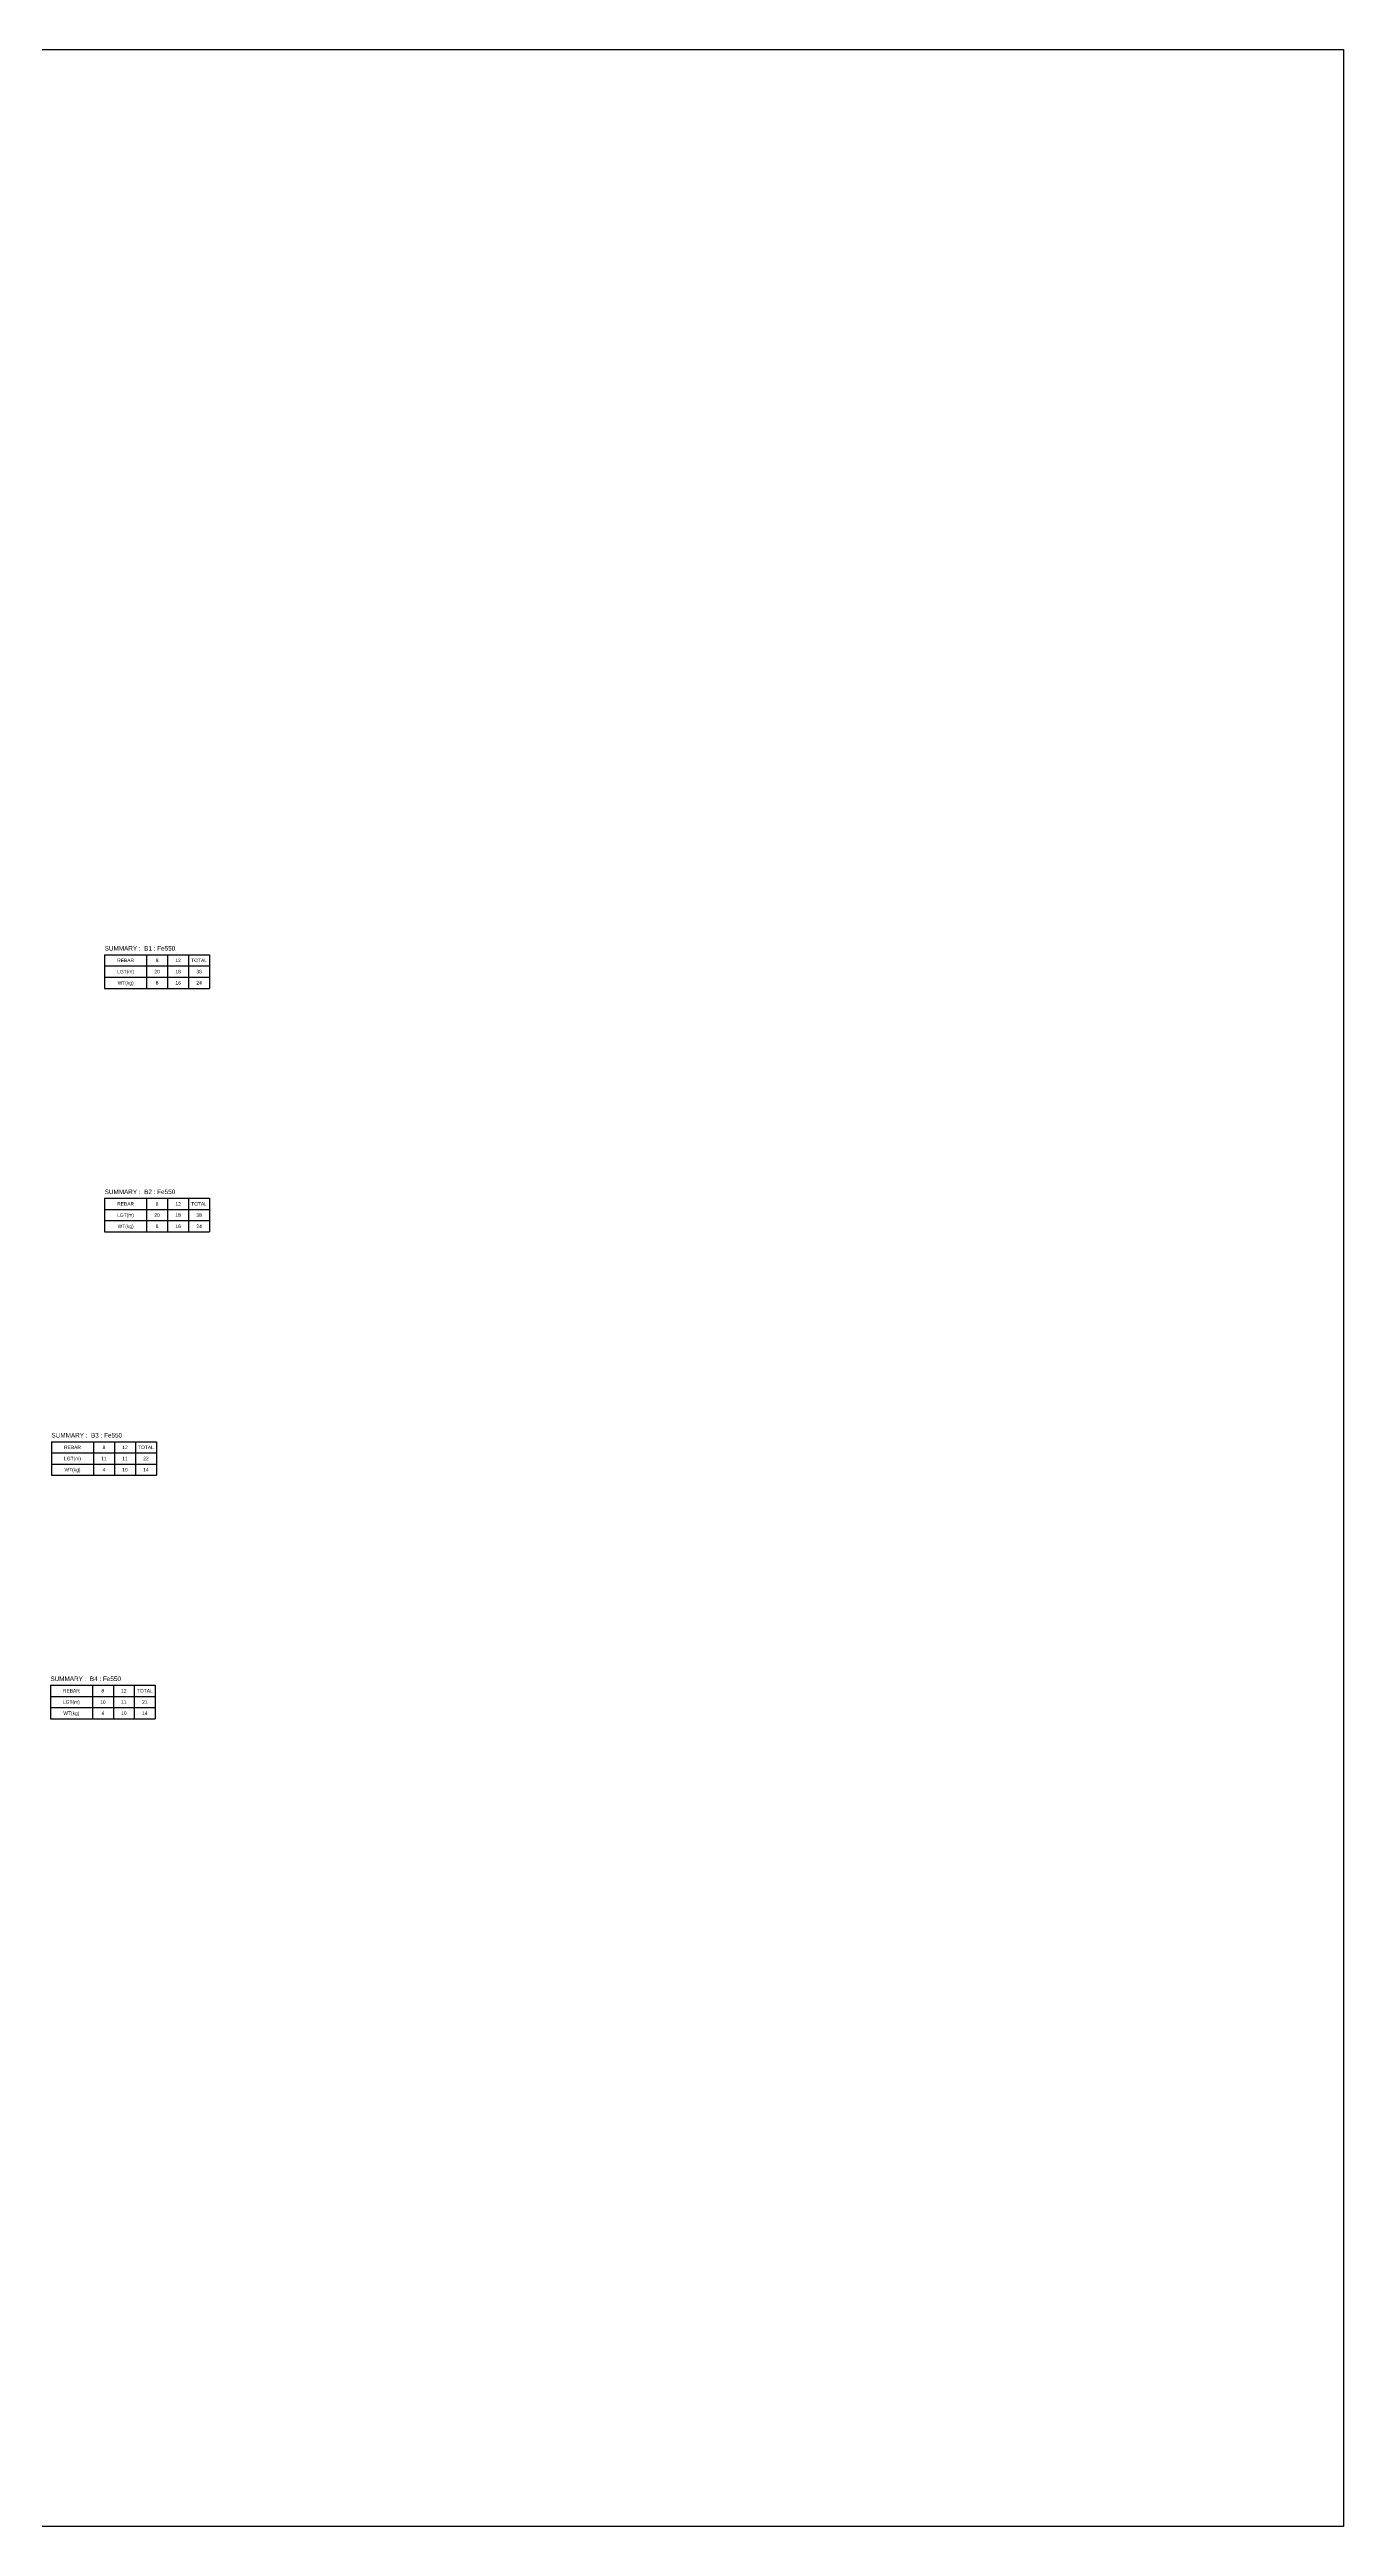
# Model space of a CAD drawing. Header units: inches. Extents: x -816171 to 9366335, y -450961 to 689132.
# Drawn here: x 2256137 to 2348618, y 141360 to 318373 of the extents above; entities that cross this region are included whole.
import ezdxf
from ezdxf.enums import TextEntityAlignment as Align

# ---------------------------------------------------------------- set-up
doc = ezdxf.new("R2010")
doc.units = ezdxf.units.IN
doc.header["$MEASUREMENT"] = 0
for name, color, linetype in [('Schedule Header', 4, 'Continuous'), ('Schedule Line', 60, 'Continuous'), ('Text', 31, 'Continuous')]:
    doc.layers.add(name, color=color, linetype=linetype)
doc.styles.add('SC-SansSerif', font='SansSerif')

msp = doc.modelspace()

# ---------------------------------------------------------------- linework, layer by layer
msp.add_lwpolyline([(2000412.32625, 318372.88978), (2348618.24071, 318372.88978), (2348618.24071, 141360.22388), (2000412.32625, 141360.22388)], close=True)
at = {"layer": 'Schedule Line'}
for p, q in [((2260076.99155, 253678.87423), (2267576.99155, 253678.87423)), ((2260076.99155, 253678.87423), (2260076.99155, 251278.87423)), ((2263076.99155, 253678.87423), (2263076.99155, 251278.87423)), ((2264576.99155, 253678.87423), (2264576.99155, 251278.87423)), ((2266076.99155, 253678.87423), (2266076.99155, 251278.87423)), ((2267576.99155, 253678.87423), (2267576.99155, 251278.87423)), ((2260076.99155, 252878.87423), (2267576.99155, 252878.87423)), ((2260076.99155, 252078.87423), (2267576.99155, 252078.87423)), ((2260076.99155, 251278.87423), (2267576.99155, 251278.87423)), ((2260076.99155, 236278.87423), (2267576.99155, 236278.87423)), ((2260076.99155, 236278.87423), (2260076.99155, 233878.87423)), ((2260076.99155, 235478.87423), (2267576.99155, 235478.87423)), ((2263076.99155, 236278.87423), (2263076.99155, 233878.87423)), ((2264576.99155, 236278.87423), (2264576.99155, 233878.87423)), ((2266076.99155, 236278.87423), (2266076.99155, 233878.87423)), ((2267576.99155, 236278.87423), (2267576.99155, 233878.87423)), ((2260076.99155, 234678.87423), (2267576.99155, 234678.87423)), ((2260076.99155, 233878.87423), (2267576.99155, 233878.87423)), ((2256277.98685, 218878.87423), (2263777.98685, 218878.87423)), ((2256277.98685, 218878.87423), (2256277.98685, 216478.87423)), ((2256277.98685, 218078.87423), (2263777.98685, 218078.87423)), ((2259277.98685, 218878.87423), (2259277.98685, 216478.87423)), ((2260777.98685, 218878.87423), (2260777.98685, 216478.87423)), ((2262277.98685, 218878.87423), (2262277.98685, 216478.87423)), ((2263777.98685, 218878.87423), (2263777.98685, 216478.87423)), ((2256277.98685, 217278.87423), (2263777.98685, 217278.87423)), ((2256277.98685, 216478.87423), (2263777.98685, 216478.87423)), ((2256197.98685, 201478.87423), (2263697.98685, 201478.87423)), ((2256197.98685, 201478.87423), (2256197.98685, 199078.87423)), ((2256197.98685, 200678.87423), (2263697.98685, 200678.87423)), ((2259197.98685, 201478.87423), (2259197.98685, 199078.87423)), ((2260697.98685, 201478.87423), (2260697.98685, 199078.87423)), ((2262197.98685, 201478.87423), (2262197.98685, 199078.87423)), ((2263697.98685, 201478.87423), (2263697.98685, 199078.87423)), ((2256197.98685, 199878.87423), (2263697.98685, 199878.87423)), ((2256197.98685, 199078.87423), (2263697.98685, 199078.87423))]:
    msp.add_line(p, q, dxfattribs=at)

# ---------------------------------------------------------------- texts
at = {"layer": 'Schedule Header', "style": 'SC-SansSerif'}
for s, p in [('SUMMARY :  B1 : Fe550', (2260076.99155, 253978.87423)), ('SUMMARY :  B2 : Fe550', (2260076.99155, 236578.87423)), ('SUMMARY :  B3 : Fe550', (2256277.98685, 219178.87423)), ('SUMMARY :  B4 : Fe550', (2256197.98685, 201778.87423))]:
    msp.add_text(s, height=325, dxfattribs=at).set_placement(p)
for s, p in [('REBAR', (2261576.99155, 253278.87423)), ('8', (2263826.99155, 253278.87423)), ('12', (2265326.99155, 253278.87423)), ('TOTAL', (2266826.99155, 253278.87423)), ('LGT(m)', (2261576.99155, 252478.87423)), ('WT(kg)', (2261576.99155, 251678.87423)), ('REBAR', (2261576.99155, 235878.87423)), ('8', (2263826.99155, 235878.87423)), ('12', (2265326.99155, 235878.87423)), ('TOTAL', (2266826.99155, 235878.87423)), ('LGT(m)', (2261576.99155, 235078.87423)), ('WT(kg)', (2261576.99155, 234278.87423)), ('REBAR', (2257777.98685, 218478.87423)), ('LGT(m)', (2257777.98685, 217678.87423)), ('8', (2260027.98685, 218478.87423)), ('12', (2261527.98685, 218478.87423)), ('TOTAL', (2263027.98685, 218478.87423)), ('WT(kg)', (2257777.98685, 216878.87423)), ('REBAR', (2257697.98685, 201078.87423)), ('LGT(m)', (2257697.98685, 200278.87423)), ('8', (2259947.98685, 201078.87423)), ('12', (2261447.98685, 201078.87423)), ('TOTAL', (2262947.98685, 201078.87423)), ('WT(kg)', (2257697.98685, 199478.87423))]:
    msp.add_text(s, height=250, dxfattribs=at).set_placement(p, align=Align.MIDDLE_CENTER)
at = {"layer": 'Text', "style": 'SC-SansSerif'}
for s, p in [('20', (2263826.99155, 252478.87423)), ('8', (2263826.99155, 251678.87423)), ('18', (2265326.99155, 252478.87423)), ('16', (2265326.99155, 251678.87423)), ('38', (2266826.99155, 252478.87423)), ('24', (2266826.99155, 251678.87423)), ('20', (2263826.99155, 235078.87423)), ('8', (2263826.99155, 234278.87423)), ('18', (2265326.99155, 235078.87423)), ('16', (2265326.99155, 234278.87423)), ('38', (2266826.99155, 235078.87423)), ('24', (2266826.99155, 234278.87423)), ('11', (2260027.98685, 217678.87423)), ('11', (2261527.98685, 217678.87423)), ('22', (2263027.98685, 217678.87423)), ('4', (2260027.98685, 216878.87423)), ('10', (2261527.98685, 216878.87423)), ('14', (2263027.98685, 216878.87423)), ('10', (2259947.98685, 200278.87423)), ('11', (2261447.98685, 200278.87423)), ('21', (2262947.98685, 200278.87423)), ('4', (2259947.98685, 199478.87423)), ('10', (2261447.98685, 199478.87423)), ('14', (2262947.98685, 199478.87423))]:
    msp.add_text(s, height=250, dxfattribs=at).set_placement(p, align=Align.MIDDLE_CENTER)

doc.saveas('drawing.dxf')
